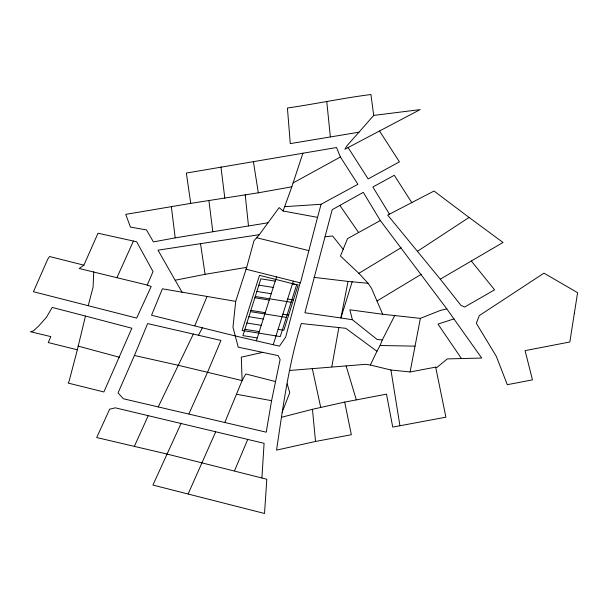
<?xml version="1.0" encoding="UTF-8"?>
<svg xmlns="http://www.w3.org/2000/svg" width="608" height="608" viewBox="0 0 608 608"><rect width="100%" height="100%" fill="white"/><g stroke="black" fill="none" stroke-linecap="round" stroke-linejoin="round"><path stroke-width="0.91" d="M93.738 271.791L93.1 287.037L88.221 305.702L33.44 291.726L47.675 259.335L49.552 256.515L83.904 265.172L98.002 233.229L136.648 241.748L153.034 271.586L147.227 285.061L79.222 268.516L83.904 265.172M261.919 477.842L264.085 443.316L115.322 407.824L109.668 409.192L96.702 437.54L167.261 454.108L266.806 479.241L264.526 513.479L152.927 485.062L181.176 423.183M281.709 417.225L312.451 409.306L344.69 402.101L351.348 434.728L315.529 441.454L276.556 450.118C282.887 407.626 288.549 364.701 301.272 323.517L345.808 328.32L376.93 351.28L370.356 365.02L365.598 364.329L289.583 370.485M267.854 222.817L175.195 237.872L153.444 241.908L146.46 229.915L130.439 227.103L125.742 214.366L190.737 203.376L186.36 173.06L336.505 147.531L340.419 157.008L357.899 184.3L321.07 204.288L317.551 217.352L283.092 211.014L279.14 207.602L259.327 234.673L254 240.738L246.696 267.345L235.706 301.37L232.963 327.112L238.222 347.168L278.213 355.642L280.113 359.571L271.586 400.672L266.228 432.189L123.363 398.764L118.058 392.882L134.444 355.482L147.638 323.585L220.94 340.427L207.556 372.263L188.951 413.782M331.831 366.715L338.854 327.537M410.088 371.959L420.379 318.372L440.306 310.445L446.796 308.864L481.711 358.066L447.328 358.895L436.871 367.483L435.67 367.133L410.088 371.959L390.929 370.006L370.356 365.02M420.379 318.372L382.675 314.252L371.564 288.382L368.106 283.298L348.027 281.413L340.906 317.969L304.904 312.77L332.196 209.692L363.288 192.356L380.312 220.552L446.796 308.864M77.33 349.798L85.47 316.054L52.189 307.428L46.489 317.247L39.079 325.584L33.448 330.927L30.4 331.71L50.829 336.604L48.252 342.562L77.33 349.798L69.054 381.452L68.104 383.063L103.877 391.962L131.852 328.236L85.47 316.054M245.883 269.177L300.428 282.902L317.551 217.352M300.147 282.834L285.676 337.113L279.444 346.165L235.228 335.943L151.529 315.271L162.404 288.808L235.706 301.363M283.092 211.014L291.817 186.816L302.913 153.186M352.192 281.686L340.906 317.969L352.389 319.74L377.165 339.515L382.318 339.91L394.79 315.446M256.356 340.83L276.549 276.898M273.228 344.728L293.322 281.116M224.922 422.165L242.106 380.593L245.792 373.95L275.371 381.505M282.135 412.254L289.742 392.722L287.219 383.891M376.93 351.28L380.091 345.504L382.318 339.91M368.106 283.298L358.872 273.319L340.457 256.021L347.525 238.632L380.312 220.552M194.849 325.683L206.91 296.795M234.544 470.736L247.654 439.645M188.153 493.932L215.658 431.916M116.903 277.75L133.41 241.087M134.307 446.432L148.215 415.75M193.39 333.944L158.232 406.927M198.565 335.137L202.373 327.78M358.978 132.21L373.707 115.414L420.12 109.615L344.858 149.264L347.092 145.593L358.978 132.21L290.274 143.617L287.424 108.011C315.354 103.998 342.935 98.078 370.926 94.521L373.707 115.414M417.658 251.15L469.064 217.444L503.021 242.463L440.283 279.163L387.676 215.088L434.036 191.034L469.064 217.444M358.872 273.319L401.113 247.707M377.066 300.96L421.222 274.307M292.957 183L340.419 157.008M454.001 318.881L437.98 324.094L461.54 358.659M262.854 352.336L241.308 357.154L242.106 380.593L178.364 365.317L134.444 355.482M259.327 234.673L157.996 250.177L175.15 280.235L205.078 274.33L246.696 267.345M435.67 367.133L445.907 417.172L392.73 427.105L386.498 394.159L344.69 402.101M190.737 203.376L258.309 192.812L291.817 186.816M325.06 236.748L332.606 235.995L343.239 249.364M284.894 206.652L321.07 204.288M380.091 345.504L414.983 346.142M314.04 277.362L348.027 281.413M382.675 314.252L349.866 309.799L352.389 319.74M275.211 281.124L260.855 278.821L242.911 335.631L257.268 337.934M292.448 283.898L298.186 284.818L283.83 330.266L278.092 329.338M258.864 285.137L273.22 287.44M256.872 291.445L271.229 293.755M287.66 299.045L293.406 299.964M255.276 296.499L291.11 302.252M254.874 297.76L269.23 300.063M282.872 314.192L288.618 315.111M250.891 310.384L265.248 312.687M250.488 311.646L286.33 317.399M248.892 316.692L263.249 319.002M246.901 323.008L261.258 325.31M244.91 329.316L259.266 331.626M236.824 394.318L271.586 400.672M256.348 237.66L308.932 250.633M88.221 305.702L136.663 318.09L151.172 286.49L147.227 285.061M78.067 346.081L119.373 357.253M471.382 261.068L494.593 289.841L464.618 307.032L460.864 305.269L440.283 279.163M339.933 205.474L358.636 232.575M379.521 130.994L399.433 161.857L368.136 178.927L348.118 147.592M411.867 202.753L394.288 175.286L372.864 186.998L389.447 214.145M175.15 280.235L182.202 292.402M346.15 365.986L356.326 399.882M312.254 368.357L320.743 407.489M390.929 370.006L399.92 425.691M253.392 161.47L258.309 192.812M200.511 243.58L205.078 274.33M208.871 200.351L212.808 231.732M220.947 166.964L224.823 198.17M171.38 206.842L175.195 237.872M245.222 194.841L248.482 225.933M326.777 101.703L330.349 136.8M312.451 409.306L315.529 441.454M574.34 313.249L569.848 341.992L525.084 350.641L532.456 379.871L507.323 384.689L496.31 356.349L476.322 323.274L479.286 315.598L543.955 273.167L577.6 292.676L574.34 313.249M259.51 275.348L242.098 330.456L280.265 336.581L296.658 284.696L259.51 275.348"/></g></svg>
